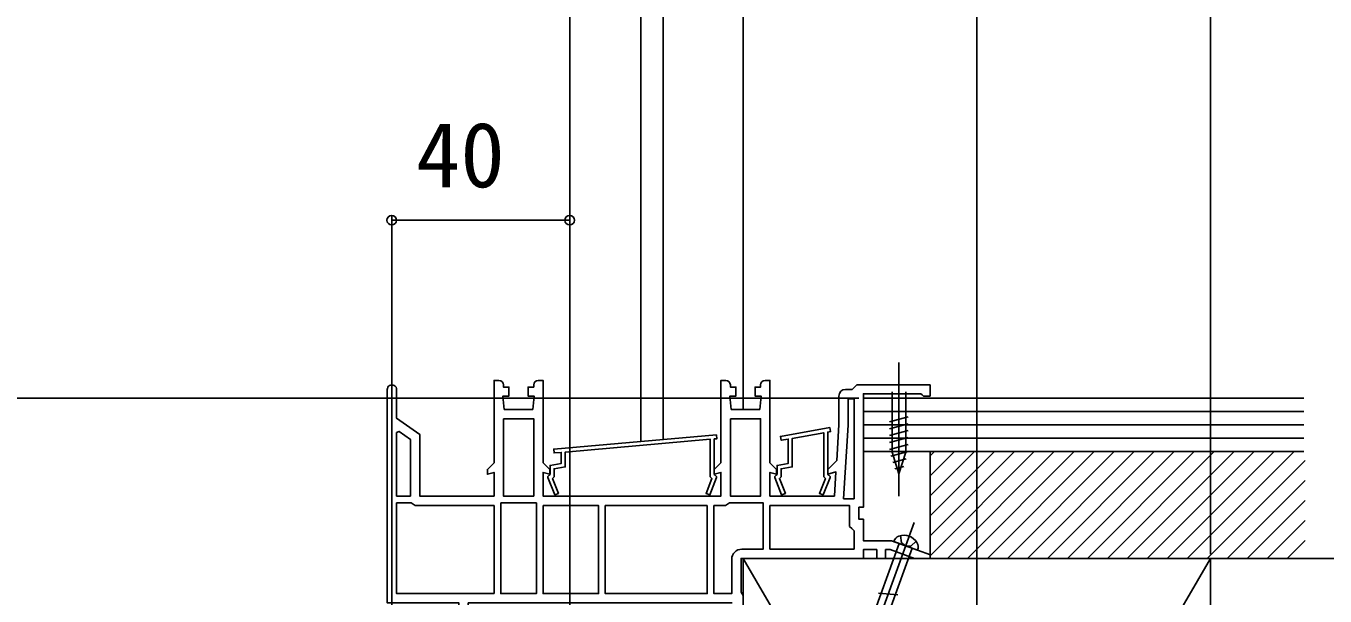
# Model space of a CAD drawing. Units: millimetres, scale not verified. Extents: x -875 to 875, y -1304 to 1297.
# Drawn here: x 430.3 to 722.3, y 421.4 to 549.4 of the extents above; entities that cross this region are included whole.
import ezdxf
from ezdxf.enums import TextEntityAlignment as Align

# ---------------------------------------------------------------- set-up
doc = ezdxf.new("R2010")
doc.units = ezdxf.units.MM
doc.header["$LTSCALE"] = 8
for name, color, linetype in [('0-2_YKK_11', 7, 'Continuous'), ('0-4_YKK_12', 2, 'Continuous'), ('0-5_YKK_13', 4, 'Continuous'), ('0-7_YKK_D', 6, 'Continuous'), ('0-9_YSS_K', 3, 'Continuous')]:
    doc.layers.add(name, color=color, linetype=linetype)
doc.styles.add('ＭＳ ゴシック', font='')
doc.styles.get('ＭＳ ゴシック').set_extended_font_data('MS Gothic')

msp = doc.modelspace()

# ---------------------------------------------------------------- linework, layer by layer
at = {"layer": '0-2_YKK_11'}
for points in [[(589, 419.8), (529.7, 419.8), (529.7, 416.3), (532.2, 416.3), (532.2, 414.2), (527.6, 414.2), (527.6, 419.8), (511.5, 419.8), (511.5, 467.75)], [(513.6, 467.75), (513.6, 461.3), (518.8, 457.659), (518.8, 443.8), (535.5, 443.8), (535.5, 449.141), (534, 448.739), (534, 449.8), (535.5, 451.3), (535.5, 469.8), (536.6, 469.8)], [(537.6, 468.8), (537.6, 468.3), (538.85, 468.3), (538.85, 466.3), (537.5, 466.3), (537.8, 463.3), (544.2, 463.3), (544.5, 466.3), (543.15, 466.3), (543.15, 468.3), (544.4, 468.3), (544.4, 468.8)], [(545.4, 469.8), (546.5, 469.8), (546.5, 451.3), (548, 449.8), (548, 448.739), (546.5, 449.141), (546.5, 443.8), (586.5, 443.8), (586.5, 449.141), (585, 448.739), (585, 449.8), (586.5, 451.3), (586.5, 469.8), (587.6, 469.8)], [(588.6, 468.8), (588.6, 468.3), (589.85, 468.3), (589.85, 466.3), (588.5, 466.3), (588.8, 463.3), (595.2, 463.3), (595.5, 466.3), (594.15, 466.3), (594.15, 468.3), (595.4, 468.3), (595.4, 468.8)], [(614.5, 467.8), (616, 467.8), (616.5, 468.3), (617, 468.8), (633.5, 468.8), (633.5, 466.3), (631.996, 466.3), (631.7, 466.55), (631.404, 466.8), (618.5, 466.8), (618.5, 441.3), (617.5, 441.3), (617.5, 438.6), (618.5, 438.6), (618.5, 433.8), (624.846, 433.8), (633.558, 430.629), (633.412, 429.8), (629.988, 429.8), (624.493, 431.8), (623.5, 431.8), (623.5, 429.8), (621.5, 429.8), (621.5, 431.8), (618.5, 431.8), (618.5, 429.8), (591, 429.8), (591, 422.266), (591.25, 421.833), (591.5, 421.4), (591.5, 420.3)], [(596.4, 469.8), (597.5, 469.8), (597.5, 451.3), (599, 449.8), (599, 448.739), (597.5, 449.141), (597.5, 443.8), (612, 443.8), (612.34, 449.232), (610.5, 448.739), (610.5, 449.8), (612.5, 451.8), (613, 459.8), (613, 466.3)], [(591.2, 431.9), (596, 431.9), (596, 442.3), (588.427, 442.3), (587.968, 442), (587.51, 441.7), (584.9, 441.7)], [(584.9, 441.7), (584.9, 421.9), (588.9, 421.9), (588.9, 429.6)]]:
    msp.add_lwpolyline(points, dxfattribs=at)
for points in [[(616.4, 465.7), (616.4, 443.2), (614.067, 443.2), (615.1, 459.735), (615.1, 465.7)], [(537.6, 461.2), (537.6, 443.8), (544.4, 443.8), (544.4, 461.2)], [(588.6, 461.2), (588.6, 443.8), (595.4, 443.8), (595.4, 461.2)], [(610.972, 459.193), (599.872, 457.236), (600.028, 456.35), (601.6, 456.627), (601.6, 451.141), (599.1, 450.7), (599.1, 448.7), (598.9, 448.5), (598.6, 448.2), (598.6, 448), (600.131, 444.086), (600.969, 444.414), (599.645, 447.8), (600, 448.156), (600, 449.945), (602.5, 450.386), (602.5, 456.786), (609.6, 458.038), (609.6, 448.156), (609.955, 447.8), (608.631, 444.414), (609.469, 444.086), (611, 448), (611, 448.2), (610.7, 448.5), (610.5, 448.7), (610.5, 458.196), (611.128, 458.307)], [(513.6, 458.079), (513.6, 443.8), (516.7, 443.8), (516.7, 456.566), (514.138, 458.36)], [(585.511, 457.598), (548.911, 454.396), (548.989, 453.5), (550.6, 453.641), (550.6, 451.141), (548.1, 450.7), (548.1, 448.7), (547.9, 448.5), (547.6, 448.2), (547.6, 448), (549.131, 444.086), (549.969, 444.414), (548.645, 447.8), (549, 448.156), (549, 449.945), (551.5, 450.386), (551.5, 453.719), (584.1, 456.572), (584.1, 448.156), (584.455, 447.8), (583.131, 444.414), (583.969, 444.086), (585.5, 448), (585.5, 448.2), (585.2, 448.5), (585, 448.7), (585, 456.65), (585.589, 456.702)], [(535.5, 421.9), (513.6, 421.9), (513.6, 442.3), (516.873, 442.3), (517.332, 442), (517.79, 441.7), (535.5, 441.7)], [(537, 442.3), (537, 421.9), (545, 421.9), (545, 442.3)], [(546.5, 441.7), (546.5, 421.9), (559, 421.9), (559, 441.7)], [(583.4, 441.7), (560.5, 441.7), (560.5, 421.9), (583.4, 421.9)], [(616.4, 431.9), (597.5, 431.9), (597.5, 441.7), (615.4, 441.7), (615.4, 437), (615.9, 436.5), (616.4, 436)]]:
    msp.add_lwpolyline(points, close=True, dxfattribs=at)
for centre, radius, start, end in [((512.55, 467.75), 1.05, 359.99999, 180.00001), ((536.6, 468.8), 1, 0.00001, 89.99999), ((545.4, 468.8), 1, 90.00001, 179.99999), ((587.6, 468.8), 1, 0.00001, 89.99999), ((596.4, 468.8), 1, 90.00001, 179.99999), ((614.5, 466.3), 1.5, 90.00001, 179.99999), ((591.2, 429.6), 2.3, 90.00001, 179.99999)]:
    msp.add_arc(centre, radius, start, end, dxfattribs=at)
at = {"layer": '0-4_YKK_12'}
msp.add_line((644, 861.1), (644, 10.8), dxfattribs=at)
at = {"layer": '0-5_YKK_13'}
for p, q in [((626.5, 473.8), (626.5, 443.8)), ((624.95, 467.25), (624.95, 453.716)), ((628.05, 453.716), (628.05, 467.25)), ((624.4, 460.506), (628.6, 461.632)), ((624.4, 458.953), (628.6, 460.079)), ((624.4, 457.4), (628.6, 458.526)), ((624.4, 455.847), (628.6, 456.973)), ((624.4, 454.295), (628.6, 455.42)), ((624.659, 452.811), (628.6, 453.867)), ((626.5, 448.8), (624.95, 453.716)), ((626.5, 448.8), (628.05, 453.716)), ((625.11, 451.379), (628.147, 452.193)), ((625.562, 449.947), (627.612, 450.496)), ((629.896, 437.859), (616.03, 399.762)), ((626.545, 433.182), (617.564, 408.507)), ((620.477, 407.447), (629.458, 432.122)), ((630.679, 431.677), (625.323, 433.626)), ((626.862, 434.931), (627.049, 433.294)), ((628.001, 432.652), (627.049, 433.294)), ((628.001, 432.652), (629.144, 432.532)), ((630.339, 433.666), (629.144, 432.532)), ((621.894, 422.012), (626.225, 421.633))]:
    msp.add_line(p, q, dxfattribs=at)
for centre, radius, start, end in [((627.128, 433.033), 1.9, 109.34333, 161.81089), ((627.625, 431.618), 3.4, 30.65667, 109.34333), ((628.915, 432.383), 1.9, 338.18911, 30.65667)]:
    msp.add_arc(centre, radius, start, end, dxfattribs=at)
at = {"layer": '0-7_YKK_D'}
for p, q in [((696.5, 430.8), (696.5, 948.8)), ((512.5, 381.554), (512.5, 506.8)), ((512.5, 505.8), (552.5, 505.8)), ((552.5, 386.5), (552.5, 506.8)), ((617.5, 465.8), (270.5, 465.8)), ((617.5, 465.8), (310.5, 465.8)), ((634, 429.8), (817.5, 429.8))]:
    msp.add_line(p, q, dxfattribs=at)
for centre in [(512.5, 505.8), (552.5, 505.8)]:
    msp.add_circle(centre, 1.075, dxfattribs=at)
at = {"layer": '0-9_YSS_K'}
for p, q in [((552.5, 454.799), (552.5, 861.1)), ((568.5, 456.199), (568.5, 861.1)), ((573.5, 456.636), (573.5, 861.1)), ((591.5, 463.3), (591.5, 861.1)), ((552.5, 454.71), (552.5, 479.801)), ((568.5, 456.11), (568.5, 479.801)), ((573.5, 456.548), (573.5, 479.801)), ((717.5, 462.8), (618.5, 462.8)), ((717.5, 459.8), (618.5, 459.8)), ((717.5, 456.8), (618.5, 456.8)), ((633.5, 452.827), (634.473, 453.8)), ((633.5, 448.337), (638.963, 453.8)), ((633.5, 443.847), (643.453, 453.8)), ((633.5, 439.357), (647.943, 453.8)), ((633.5, 434.867), (652.433, 453.8)), ((633.5, 430.377), (656.923, 453.8)), ((637.414, 429.8), (661.414, 453.8)), ((641.904, 429.8), (665.904, 453.8)), ((646.394, 429.8), (670.394, 453.8)), ((650.884, 429.8), (674.884, 453.8)), ((655.374, 429.8), (679.374, 453.8)), ((659.864, 429.8), (683.864, 453.8)), ((664.354, 429.8), (688.354, 453.8)), ((668.844, 429.8), (692.844, 453.8)), ((673.335, 429.8), (697.335, 453.8)), ((677.825, 429.8), (701.825, 453.8)), ((682.315, 429.8), (706.315, 453.8)), ((686.805, 429.8), (710.805, 453.8)), ((691.295, 429.8), (715.295, 453.8)), ((695.785, 429.8), (717.808, 451.823)), ((700.275, 429.8), (717.808, 447.333)), ((633.5, 429.8), (633.5, 441.3)), ((704.765, 429.8), (717.808, 442.843)), ((709.256, 429.8), (717.808, 438.353)), ((713.746, 429.8), (717.808, 433.863)), ((591.5, 10.8), (591.5, 429.8)), ((696.5, 429.8), (591.5, 249.8)), ((591.5, 429.8), (696.5, 249.8))]:
    msp.add_line(p, q, dxfattribs=at)
for points in [[(717.5, 465.8), (618.5, 465.8), (618.5, 453.8), (717.5, 453.8)], [(714.5, 453.8), (633.5, 453.8), (633.5, 429.8), (714.5, 429.8)]]:
    msp.add_lwpolyline(points, dxfattribs=at)
msp.add_lwpolyline([(591.5, 429.8), (696.5, 429.8), (696.5, 249.8), (591.5, 249.8)], close=True, dxfattribs=at)

# ---------------------------------------------------------------- texts
at = {"layer": '0-7_YKK_D', "style": 'ＭＳ ゴシック'}
msp.add_text('40', height=14.66, dxfattribs=at).set_placement((517.955, 508.8), align=Align.BOTTOM_LEFT)

doc.saveas('drawing.dxf')
